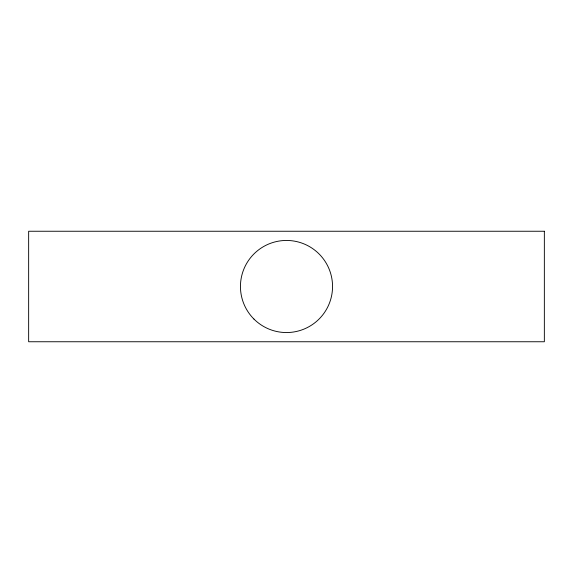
<?xml version="1.0" encoding="UTF-8"?>
<svg xmlns="http://www.w3.org/2000/svg" width="573" height="573" viewBox="0 0 573 573"><rect width="100%" height="100%" fill="white"/><g stroke="black" fill="none" stroke-linecap="round" stroke-linejoin="round"><path stroke-width="0.86" d="M544.35 231.248L28.65 231.248L28.65 341.752L544.35 341.752L544.35 231.248M253.939 319.061A46.048 46.048 0 0 0 330.979 298.418A46.048 46.048 0 0 0 274.582 242.021A46.048 46.048 0 0 0 253.939 319.061"/></g></svg>
